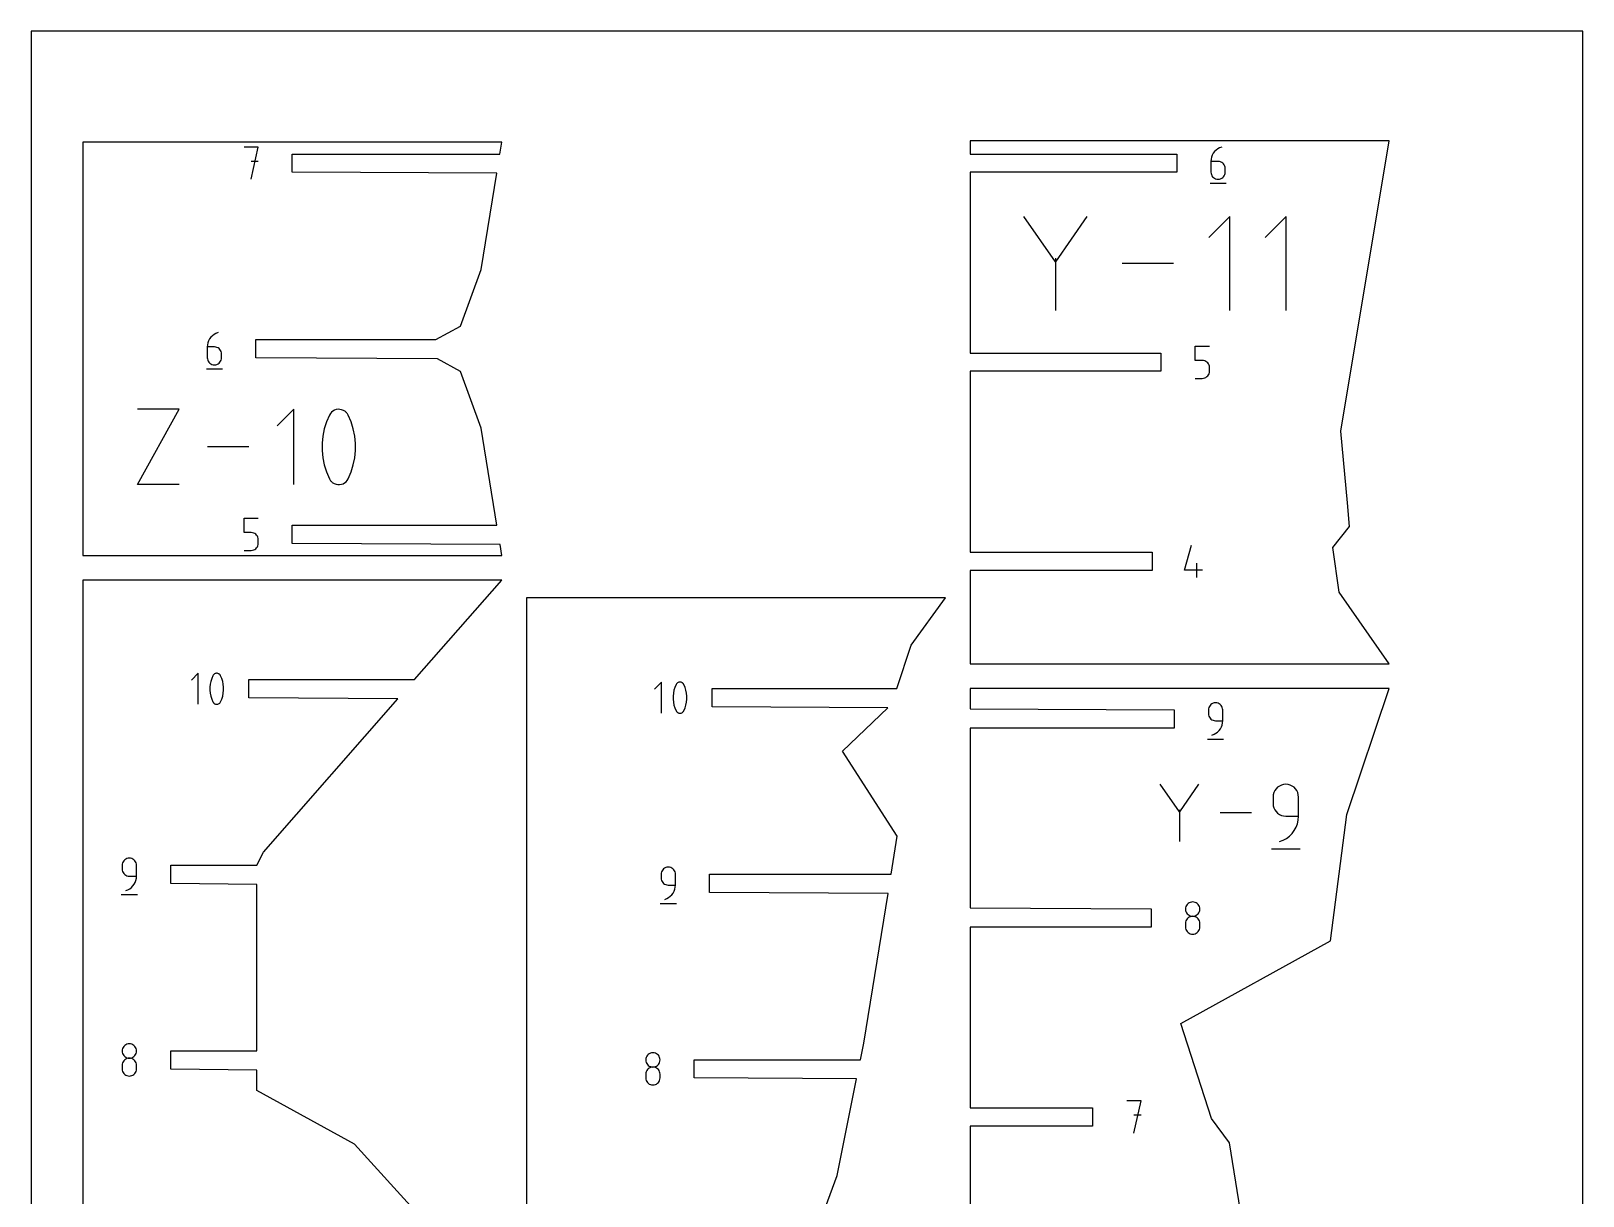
# Model space of a CAD drawing. Extents: x 0 to 200, y 0 to 297.
# Drawn here: x 0 to 200, y 146.7 to 296.9 of the extents above; entities that cross this region are included whole.
import ezdxf

# ---------------------------------------------------------------- set-up
doc = ezdxf.new("R2010")
doc.units = 0

msp = doc.modelspace()

# ---------------------------------------------------------------- linework, layer by layer
at = {"layer": 'annotation', "color": 1}
for p, q in [((29.290562, 281.962784), (27.45088, 281.962784)), ((28.370851, 277.825769), (29.290562, 281.962784)), ((29.290562, 280.120507), (28.370851, 280.120507)), ((152.075669, 280.397687), (152.055214, 280.116504)), ((152.055214, 280.116504), (152.055214, 278.733837)), ((152.978992, 280.116504), (152.055214, 280.116504)), ((152.135372, 280.667849), (152.075669, 280.397687)), ((152.23183, 280.923639), (152.135372, 280.667849)), ((152.362551, 281.161709), (152.23183, 280.923639)), ((152.525041, 281.378709), (152.362551, 281.161709)), ((152.716807, 281.571289), (152.525041, 281.378709)), ((152.935357, 281.7361), (152.716807, 281.571289)), ((153.178198, 281.869793), (152.935357, 281.7361)), ((153.145136, 280.101677), (152.978992, 280.116504)), ((153.301471, 280.058916), (153.145136, 280.101677)), ((153.442837, 281.969016), (153.178198, 281.869793)), ((153.445398, 279.990798), (153.301471, 280.058916)), ((153.442837, 281.969016), (153.442837, 281.969016)), ((152.055214, 278.733837), (152.055214, 278.733837)), ((152.055214, 278.733837), (152.070129, 278.567658)), ((152.070129, 278.567658), (152.113117, 278.411227)), ((152.113117, 278.411227), (152.181548, 278.267161)), ((152.181548, 278.267161), (152.272788, 278.138078)), ((152.272788, 278.138078), (152.384204, 278.026596)), ((152.384204, 278.026596), (152.513166, 277.935331)), ((153.574316, 279.899904), (153.445398, 279.990798)), ((153.445398, 277.935331), (153.574316, 278.026596)), ((153.685625, 279.788811), (153.574316, 279.899904)), ((153.574316, 278.026596), (153.685625, 278.138078)), ((153.776726, 279.660098), (153.685625, 279.788811)), ((153.685625, 278.138078), (153.776726, 278.267161)), ((153.845017, 279.516345), (153.776726, 279.660098)), ((153.776726, 278.267161), (153.845017, 278.411227)), ((153.887898, 279.36013), (153.845017, 279.516345)), ((153.845017, 278.411227), (153.887898, 278.567658)), ((153.90277, 279.194031), (153.887898, 279.36013)), ((153.887898, 278.567658), (153.90277, 278.733837)), ((153.90277, 278.733837), (153.90277, 279.194031)), ((153.90277, 279.194031), (153.90277, 279.194031)), ((151.939514, 277.289016), (154.019514, 277.289016)), ((152.513166, 277.935331), (152.657039, 277.866901)), ((152.657039, 277.866901), (152.813192, 277.823924)), ((152.813192, 277.823924), (152.978992, 277.809016)), ((152.978992, 277.809016), (153.145136, 277.823924)), ((152.978992, 277.809016), (152.978992, 277.809016)), ((153.145136, 277.823924), (153.301471, 277.866901)), ((153.301471, 277.866901), (153.445398, 277.935331)), ((132.010791, 267.167866), (127.962044, 273.022907)), ((136.058776, 273.022907), (132.010791, 267.167866)), ((154.498118, 273.022526), (151.799715, 270.323362)), ((154.498118, 260.884659), (154.498118, 273.022526)), ((161.748221, 273.022526), (159.049818, 270.323362)), ((161.748221, 260.884659), (161.748221, 273.022526)), ((132.010791, 267.63904), (132.010791, 260.884279)), ((147.248776, 266.953593), (140.611998, 266.953593)), ((24.100343, 258.044224), (23.835704, 257.945)), ((24.100343, 258.044224), (24.100343, 258.044224)), ((22.733175, 256.472895), (22.71272, 256.191712)), ((22.71272, 256.191712), (22.71272, 254.809045)), ((23.636498, 256.191712), (22.71272, 256.191712)), ((22.792878, 256.743056), (22.733175, 256.472895)), ((22.889336, 256.998847), (22.792878, 256.743056)), ((23.020056, 257.236917), (22.889336, 256.998847)), ((23.182546, 257.453917), (23.020056, 257.236917)), ((23.374313, 257.646497), (23.182546, 257.453917)), ((23.592863, 257.811308), (23.374313, 257.646497)), ((23.835704, 257.945), (23.592863, 257.811308)), ((23.802641, 256.176885), (23.636498, 256.191712)), ((23.958977, 256.134123), (23.802641, 256.176885)), ((24.102904, 256.066006), (23.958977, 256.134123)), ((24.231822, 255.975112), (24.102904, 256.066006)), ((150.020895, 254.45342), (150.020895, 256.305933)), ((150.020895, 256.305933), (151.86845, 256.305933)), ((22.71272, 254.809045), (22.71272, 254.809045)), ((22.71272, 254.809045), (22.727635, 254.642866)), ((22.727635, 254.642866), (22.770623, 254.486435)), ((22.770623, 254.486435), (22.839054, 254.342369)), ((22.839054, 254.342369), (22.930294, 254.213286)), ((22.930294, 254.213286), (23.04171, 254.101803)), ((23.04171, 254.101803), (23.170671, 254.010538)), ((23.170671, 254.010538), (23.314545, 253.942109)), ((23.958977, 253.942109), (24.102904, 254.010538)), ((24.102904, 254.010538), (24.231822, 254.101803)), ((24.343131, 255.864019), (24.231822, 255.975112)), ((24.231822, 254.101803), (24.343131, 254.213286)), ((24.434232, 255.735306), (24.343131, 255.864019)), ((24.343131, 254.213286), (24.434232, 254.342369)), ((24.502522, 255.591553), (24.434232, 255.735306)), ((24.434232, 254.342369), (24.502522, 254.486435)), ((24.545404, 255.435337), (24.502522, 255.591553)), ((24.502522, 254.486435), (24.545404, 254.642866)), ((24.560275, 255.269238), (24.545404, 255.435337)), ((24.545404, 254.642866), (24.560275, 254.809045)), ((24.560275, 254.809045), (24.560275, 255.269238)), ((24.560275, 255.269238), (24.560275, 255.269238)), ((150.944673, 254.45342), (150.020895, 254.45342)), ((151.110541, 254.438594), (150.944673, 254.45342)), ((151.266731, 254.395832), (151.110541, 254.438594)), ((151.410615, 254.327715), (151.266731, 254.395832)), ((151.539567, 254.23682), (151.410615, 254.327715)), ((151.650963, 254.125727), (151.539567, 254.23682)), ((151.742174, 253.997015), (151.650963, 254.125727)), ((22.597019, 253.364224), (24.677019, 253.364224)), ((23.314545, 253.942109), (23.470698, 253.899131)), ((23.470698, 253.899131), (23.636498, 253.884224)), ((23.636498, 253.884224), (23.802641, 253.899131)), ((23.636498, 253.884224), (23.636498, 253.884224)), ((23.802641, 253.899131), (23.958977, 253.942109)), ((150.020895, 252.145933), (150.944673, 252.145933)), ((150.944673, 252.145933), (151.110473, 252.16084)), ((150.944673, 252.145933), (150.944673, 252.145933)), ((151.110473, 252.16084), (151.266626, 252.203817)), ((151.266626, 252.203817), (151.410499, 252.272247)), ((151.410499, 252.272247), (151.53946, 252.363512)), ((151.53946, 252.363512), (151.650877, 252.474995)), ((151.650877, 252.474995), (151.742116, 252.604077)), ((151.742116, 252.604077), (151.810547, 252.748143)), ((151.810577, 253.853262), (151.742174, 253.997015)), ((151.810547, 252.748143), (151.853536, 252.904575)), ((151.853544, 253.697046), (151.810577, 253.853262)), ((151.853536, 252.904575), (151.86845, 253.070754)), ((151.86845, 253.530947), (151.853544, 253.697046)), ((151.86845, 253.070754), (151.86845, 253.530947)), ((151.86845, 253.530947), (151.86845, 253.530947)), ((13.705318, 238.44622), (19.102879, 248.167194)), ((19.102879, 248.167194), (13.705318, 248.167194)), ((33.870274, 248.167194), (31.709177, 246.005487)), ((33.870274, 238.44622), (33.870274, 248.167194)), ((39.114302, 248.040189), (38.911643, 247.929217)), ((39.33233, 248.115152), (39.114302, 248.040189)), ((39.560548, 248.152383), (39.33233, 248.115152)), ((39.793778, 248.150162), (39.560548, 248.152383)), ((40.026843, 248.106767), (39.793778, 248.150162)), ((40.254564, 248.020479), (40.026843, 248.106767)), ((40.34174, 247.974669), (40.254564, 248.020479)), ((40.254564, 248.020479), (40.254564, 248.020479)), ((38.075021, 246.521158), (37.795545, 245.619454)), ((38.447656, 247.397449), (38.075021, 246.521158)), ((38.573142, 247.606126), (38.447656, 247.397449)), ((38.447656, 247.397449), (38.447656, 247.397449)), ((38.72953, 247.783956), (38.573142, 247.606126)), ((38.911643, 247.929217), (38.72953, 247.783956)), ((40.425393, 247.922051), (40.34174, 247.974669)), ((40.505118, 247.86304), (40.425393, 247.922051)), ((40.580507, 247.798053), (40.505118, 247.86304)), ((40.651155, 247.727507), (40.580507, 247.798053)), ((40.716655, 247.651818), (40.651155, 247.727507)), ((40.776601, 247.571403), (40.716655, 247.651818)), ((40.830586, 247.486678), (40.776601, 247.571403)), ((40.878204, 247.398059), (40.830586, 247.486678)), ((41.252645, 246.519962), (40.878204, 247.398059)), ((40.878204, 247.398059), (40.878204, 247.398059)), ((41.533476, 245.616903), (41.252645, 246.519962)), ((37.609227, 244.699527), (37.516068, 243.768566)), ((37.795545, 245.619454), (37.609227, 244.699527)), ((41.720697, 244.696072), (41.533476, 245.616903)), ((41.814307, 243.76466), (41.720697, 244.696072)), ((28.064421, 243.306707), (22.749159, 243.306707)), ((37.516068, 243.768566), (37.516068, 242.833762)), ((37.516068, 242.833762), (37.609227, 241.902304)), ((41.720697, 241.89885), (41.814307, 242.829856)), ((41.814307, 242.829856), (41.814307, 243.76466)), ((37.609227, 241.902304), (37.795545, 240.981383)), ((37.795545, 240.981383), (38.075021, 240.078189)), ((38.075021, 240.078189), (38.447656, 239.199911)), ((40.878204, 239.200521), (41.252645, 240.076992)), ((41.252645, 240.076992), (41.533476, 240.978832)), ((41.533476, 240.978832), (41.720697, 241.89885)), ((19.102879, 238.44622), (13.705318, 238.44622)), ((38.447656, 239.199911), (38.447656, 239.199911)), ((38.447656, 239.199911), (38.4951, 239.111469)), ((38.4951, 239.111469), (38.548687, 239.027166)), ((38.548687, 239.027166), (38.608188, 238.947258)), ((38.608188, 238.947258), (38.67338, 238.872002)), ((38.67338, 238.872002), (38.744036, 238.801652)), ((38.744036, 238.801652), (38.819929, 238.736466)), ((38.819929, 238.736466), (38.900835, 238.676698)), ((38.900835, 238.676698), (38.986528, 238.622605)), ((38.986528, 238.622605), (39.076782, 238.574443)), ((39.076782, 238.574443), (39.076782, 238.574443)), ((39.076782, 238.574443), (39.302709, 238.489985)), ((39.302709, 238.489985), (39.534417, 238.448025)), ((39.534417, 238.448025), (39.766667, 238.446852)), ((39.766667, 238.446852), (39.99422, 238.484754)), ((39.99422, 238.484754), (40.211838, 238.560022)), ((40.211838, 238.560022), (40.414284, 238.670943)), ((40.414284, 238.670943), (40.59632, 238.815807)), ((40.59632, 238.815807), (40.752705, 238.992903)), ((40.752705, 238.992903), (40.878204, 239.200521)), ((40.878204, 239.200521), (40.878204, 239.200521)), ((27.452369, 232.260395), (27.452369, 234.102617)), ((27.452369, 234.102617), (29.289661, 234.102617)), ((28.371015, 232.260395), (27.452369, 232.260395)), ((28.535963, 232.245651), (28.371015, 232.260395)), ((28.691284, 232.203127), (28.535963, 232.245651)), ((28.834369, 232.135388), (28.691284, 232.203127)), ((28.962605, 232.044999), (28.834369, 232.135388)), ((29.073382, 231.934523), (28.962605, 232.044999)), ((28.535894, 229.980551), (28.69118, 230.023289)), ((28.69118, 230.023289), (28.834254, 230.091339)), ((28.834254, 230.091339), (28.962499, 230.182097)), ((28.962499, 230.182097), (29.073296, 230.29296)), ((29.073296, 230.29296), (29.164029, 230.421326)), ((29.164087, 231.806525), (29.073382, 231.934523)), ((29.164029, 230.421326), (29.23208, 230.564591)), ((29.23211, 231.663571), (29.164087, 231.806525)), ((29.23208, 230.564591), (29.27483, 230.720154)), ((29.274838, 231.508223), (29.23211, 231.663571)), ((29.27483, 230.720154), (29.289661, 230.88541)), ((29.289661, 231.343047), (29.274838, 231.508223)), ((29.289661, 230.88541), (29.289661, 231.343047)), ((29.289661, 231.343047), (29.289661, 231.343047)), ((148.640711, 227.40767), (149.563184, 230.642849)), ((27.452369, 229.965726), (28.371015, 229.965726)), ((28.371015, 229.965726), (28.535894, 229.980551)), ((28.371015, 229.965726), (28.371015, 229.965726)), ((150.25817, 226.482849), (150.25817, 228.330405)), ((150.950546, 227.40767), (148.640711, 227.40767)), ((21.549419, 214.1271), (20.659718, 213.237148)), ((21.549419, 210.125077), (21.549419, 214.1271)), ((23.624898, 214.029128), (23.549925, 213.969325)), ((23.708331, 214.074814), (23.624898, 214.029128)), ((23.798091, 214.105675), (23.708331, 214.074814)), ((23.892046, 214.121003), (23.798091, 214.105675)), ((23.988064, 214.120088), (23.892046, 214.121003)), ((24.084015, 214.102223), (23.988064, 214.120088)), ((24.177765, 214.066699), (24.084015, 214.102223)), ((24.213654, 214.04784), (24.177765, 214.066699)), ((24.177765, 214.066699), (24.177765, 214.066699)), ((24.248094, 214.026177), (24.213654, 214.04784)), ((24.280915, 214.001883), (24.248094, 214.026177)), ((24.311952, 213.975129), (24.280915, 214.001883)), ((23.088707, 212.699498), (23.050355, 212.316231)), ((23.050355, 212.316231), (23.050355, 211.931382)), ((23.165412, 213.078223), (23.088707, 212.699498)), ((23.28047, 213.449445), (23.165412, 213.078223)), ((23.43388, 213.810205), (23.28047, 213.449445)), ((23.485541, 213.896115), (23.43388, 213.810205)), ((23.43388, 213.810205), (23.43388, 213.810205)), ((23.549925, 213.969325), (23.485541, 213.896115)), ((24.341037, 213.946086), (24.311952, 213.975129)), ((24.368003, 213.914926), (24.341037, 213.946086)), ((24.392682, 213.881819), (24.368003, 213.914926)), ((24.414907, 213.846939), (24.392682, 213.881819)), ((24.434511, 213.810456), (24.414907, 213.846939)), ((24.588665, 213.448952), (24.434511, 213.810456)), ((24.434511, 213.810456), (24.434511, 213.810456)), ((24.70428, 213.077172), (24.588665, 213.448952)), ((24.781357, 212.698076), (24.70428, 213.077172)), ((24.819895, 212.314623), (24.781357, 212.698076)), ((24.819895, 211.929774), (24.819895, 212.314623)), ((81.241648, 212.978199), (80.351947, 212.088247)), ((81.241648, 208.976175), (81.241648, 212.978199)), ((82.972698, 212.300543), (82.857641, 211.929321)), ((83.126108, 212.661303), (82.972698, 212.300543)), ((83.177769, 212.747213), (83.126108, 212.661303)), ((83.126108, 212.661303), (83.126108, 212.661303)), ((83.242153, 212.820424), (83.177769, 212.747213)), ((83.317127, 212.880226), (83.242153, 212.820424)), ((83.400559, 212.925912), (83.317127, 212.880226)), ((83.490319, 212.956773), (83.400559, 212.925912)), ((83.584274, 212.972101), (83.490319, 212.956773)), ((83.680293, 212.971187), (83.584274, 212.972101)), ((83.776243, 212.953322), (83.680293, 212.971187)), ((83.869993, 212.917798), (83.776243, 212.953322)), ((83.905883, 212.898938), (83.869993, 212.917798)), ((83.869993, 212.917798), (83.869993, 212.917798)), ((83.940322, 212.877276), (83.905883, 212.898938)), ((83.973144, 212.852982), (83.940322, 212.877276)), ((84.004181, 212.826227), (83.973144, 212.852982)), ((84.033266, 212.797184), (84.004181, 212.826227)), ((84.060231, 212.766024), (84.033266, 212.797184)), ((84.08491, 212.732918), (84.060231, 212.766024)), ((84.107136, 212.698037), (84.08491, 212.732918)), ((84.126739, 212.661554), (84.107136, 212.698037)), ((84.280893, 212.30005), (84.126739, 212.661554)), ((84.126739, 212.661554), (84.126739, 212.661554)), ((84.396508, 211.928271), (84.280893, 212.30005)), ((23.050355, 211.931382), (23.088707, 211.547911)), ((23.088707, 211.547911), (23.165412, 211.168777)), ((23.165412, 211.168777), (23.28047, 210.796941)), ((23.28047, 210.796941), (23.43388, 210.435364)), ((23.43388, 210.435364), (23.43388, 210.435364)), ((23.43388, 210.435364), (23.453412, 210.398953)), ((23.453412, 210.398953), (23.475473, 210.364246)), ((23.475473, 210.364246), (23.499969, 210.331349)), ((23.499969, 210.331349), (23.526808, 210.300367)), ((23.526808, 210.300367), (23.555896, 210.271405)), ((23.555896, 210.271405), (23.587141, 210.244568)), ((23.587141, 210.244568), (23.620449, 210.219962)), ((23.620449, 210.219962), (23.655728, 210.197693)), ((23.655728, 210.197693), (23.692884, 210.177865)), ((23.692884, 210.177865), (23.692884, 210.177865)), ((23.692884, 210.177865), (23.785896, 210.143094)), ((23.785896, 210.143094), (23.881288, 210.12582)), ((23.881288, 210.12582), (23.976903, 210.125337)), ((23.976903, 210.125337), (24.070584, 210.140941)), ((24.070584, 210.140941), (24.160175, 210.171928)), ((24.160175, 210.171928), (24.24352, 210.217593)), ((24.24352, 210.217593), (24.318462, 210.277232)), ((24.318462, 210.277232), (24.382845, 210.350141)), ((24.382845, 210.350141), (24.434511, 210.435615)), ((24.434511, 210.435615), (24.588665, 210.796449)), ((24.434511, 210.435615), (24.434511, 210.435615)), ((24.588665, 210.796449), (24.70428, 211.167727)), ((24.70428, 211.167727), (24.781357, 211.546488)), ((24.781357, 211.546488), (24.819895, 211.929774)), ((82.780936, 211.550596), (82.742583, 211.167329)), ((82.742583, 211.167329), (82.742583, 210.78248)), ((82.742583, 210.78248), (82.780936, 210.399009)), ((82.857641, 211.929321), (82.780936, 211.550596)), ((82.780936, 210.399009), (82.857641, 210.019875)), ((82.857641, 210.019875), (82.972698, 209.64804)), ((84.280893, 209.647547), (84.396508, 210.018825)), ((84.473585, 211.549174), (84.396508, 211.928271)), ((84.396508, 210.018825), (84.473585, 210.397587)), ((84.512123, 211.165721), (84.473585, 211.549174)), ((84.473585, 210.397587), (84.512123, 210.780872)), ((84.512123, 210.780872), (84.512123, 211.165721)), ((152.057402, 210.093864), (151.945985, 209.982338)), ((152.186363, 210.18517), (152.057402, 210.093864)), ((152.330237, 210.253635), (152.186363, 210.18517)), ((152.48639, 210.296636), (152.330237, 210.253635)), ((152.65219, 210.311552), (152.48639, 210.296636)), ((152.818333, 210.296636), (152.65219, 210.311552)), ((152.65219, 210.311552), (152.65219, 210.311552)), ((152.974669, 210.253635), (152.818333, 210.296636)), ((153.118596, 210.18517), (152.974669, 210.253635)), ((153.247514, 210.093864), (153.118596, 210.18517)), ((153.358823, 209.982338), (153.247514, 210.093864)), ((82.972698, 209.64804), (83.126108, 209.286462)), ((83.126108, 209.286462), (83.126108, 209.286462)), ((83.126108, 209.286462), (83.14564, 209.250051)), ((83.14564, 209.250051), (83.167701, 209.215345)), ((83.167701, 209.215345), (83.192198, 209.182447)), ((83.192198, 209.182447), (83.219036, 209.151465)), ((83.219036, 209.151465), (83.248124, 209.122503)), ((83.248124, 209.122503), (83.279369, 209.095666)), ((83.279369, 209.095666), (83.312677, 209.071061)), ((83.312677, 209.071061), (83.347956, 209.048791)), ((83.347956, 209.048791), (83.385113, 209.028963)), ((83.385113, 209.028963), (83.385113, 209.028963)), ((83.385113, 209.028963), (83.478125, 208.994193)), ((83.478125, 208.994193), (83.573516, 208.976918)), ((83.573516, 208.976918), (83.669131, 208.976435)), ((83.669131, 208.976435), (83.762812, 208.992039)), ((83.762812, 208.992039), (83.852404, 209.023026)), ((83.852404, 209.023026), (83.935749, 209.068691)), ((83.935749, 209.068691), (84.01069, 209.12833)), ((84.01069, 209.12833), (84.075073, 209.201239)), ((84.075073, 209.201239), (84.126739, 209.286713)), ((84.126739, 209.286713), (84.280893, 209.647547)), ((84.126739, 209.286713), (84.126739, 209.286713)), ((151.743326, 209.552659), (151.728412, 209.38647)), ((151.728412, 209.38647), (151.728412, 208.923929)), ((151.728412, 208.923929), (151.728412, 208.923929)), ((151.728412, 208.923929), (151.743326, 208.75775)), ((151.786315, 209.709114), (151.743326, 209.552659)), ((151.743326, 208.75775), (151.786315, 208.601318)), ((151.854746, 209.853214), (151.786315, 209.709114)), ((151.786315, 208.601318), (151.854746, 208.457253)), ((151.945985, 209.982338), (151.854746, 209.853214)), ((151.854746, 208.457253), (151.945985, 208.32817)), ((151.945985, 208.32817), (152.057402, 208.216687)), ((152.057402, 208.216687), (152.186363, 208.125422)), ((152.186363, 208.125422), (152.330237, 208.056993)), ((152.330237, 208.056993), (152.48639, 208.014015)), ((152.48639, 208.014015), (152.65219, 207.999108)), ((153.449923, 209.853214), (153.358823, 209.982338)), ((153.518214, 209.709114), (153.449923, 209.853214)), ((153.561096, 209.552659), (153.518214, 209.709114)), ((153.575967, 209.38647), (153.561096, 209.552659)), ((153.575967, 207.999108), (153.575967, 209.38647)), ((153.575967, 209.38647), (153.575967, 209.38647)), ((152.189909, 206.151552), (152.454083, 206.249996)), ((152.189909, 206.151552), (152.189909, 206.151552)), ((152.454083, 206.249996), (152.696561, 206.383061)), ((152.65219, 207.999108), (153.575967, 207.999108)), ((152.696561, 206.383061), (152.914838, 206.547356)), ((152.914838, 206.547356), (153.106409, 206.739492)), ((153.106409, 206.739492), (153.268768, 206.956077)), ((153.268768, 206.956077), (153.399409, 207.193721)), ((153.399409, 207.193721), (153.495827, 207.449035)), ((153.495827, 207.449035), (153.555515, 207.718627)), ((153.555515, 207.718627), (153.575967, 207.999108)), ((151.612972, 205.631552), (153.692972, 205.631552)), ((147.998892, 196.239535), (145.531107, 199.808288)), ((150.466212, 199.808288), (147.998892, 196.239535)), ((160.086428, 198.45842), (160.059904, 198.162866)), ((160.059904, 198.162866), (160.059904, 197.340272)), ((160.162881, 198.736664), (160.086428, 198.45842)), ((160.284579, 198.992936), (160.162881, 198.736664)), ((160.446842, 199.222574), (160.284579, 198.992936)), ((160.644989, 199.420914), (160.446842, 199.222574)), ((160.874336, 199.583295), (160.644989, 199.420914)), ((161.130204, 199.705054), (160.874336, 199.583295)), ((161.407911, 199.781528), (161.130204, 199.705054)), ((161.702774, 199.808056), (161.407911, 199.781528)), ((161.998248, 199.781528), (161.702774, 199.808056)), ((161.702774, 199.808056), (161.702774, 199.808056)), ((162.276279, 199.705054), (161.998248, 199.781528)), ((162.532242, 199.583295), (162.276279, 199.705054)), ((162.761513, 199.420914), (162.532242, 199.583295)), ((162.959469, 199.222574), (162.761513, 199.420914)), ((163.121484, 198.992936), (162.959469, 199.222574)), ((163.242934, 198.736664), (163.121484, 198.992936)), ((163.319195, 198.45842), (163.242934, 198.736664)), ((163.345644, 198.162866), (163.319195, 198.45842)), ((163.345644, 195.695546), (163.345644, 198.162866)), ((163.345644, 198.162866), (163.345644, 198.162866)), ((147.998892, 196.526724), (147.998892, 192.409574)), ((157.28672, 196.108931), (153.241484, 196.108931)), ((160.059904, 197.340272), (160.059904, 197.340272)), ((160.059904, 197.340272), (160.086428, 197.044734)), ((160.086428, 197.044734), (160.162881, 196.766532)), ((160.162881, 196.766532), (160.284579, 196.510322)), ((160.284579, 196.510322), (160.446842, 196.280758)), ((160.446842, 196.280758), (160.644989, 196.082495)), ((160.644989, 196.082495), (160.874336, 195.920187)), ((160.874336, 195.920187), (161.130204, 195.79849)), ((161.130204, 195.79849), (161.407911, 195.722058)), ((161.407911, 195.722058), (161.702774, 195.695546)), ((161.702774, 195.695546), (163.345644, 195.695546)), ((162.799313, 193.840593), (163.031648, 194.263226)), ((163.031648, 194.263226), (163.203119, 194.717283)), ((163.203119, 194.717283), (163.30927, 195.196732)), ((163.30927, 195.196732), (163.345644, 195.695546)), ((160.880643, 192.409806), (161.350455, 192.584881)), ((160.880643, 192.409806), (160.880643, 192.409806)), ((161.350455, 192.584881), (161.781684, 192.821527)), ((161.781684, 192.821527), (162.169875, 193.113714)), ((162.169875, 193.113714), (162.51057, 193.455413)), ((162.51057, 193.455413), (162.799313, 193.840593)), ((12.076931, 190.058348), (11.965514, 189.946822)), ((12.205892, 190.149654), (12.076931, 190.058348)), ((12.349765, 190.218118), (12.205892, 190.149654)), ((12.505918, 190.26112), (12.349765, 190.218118)), ((12.671718, 190.276036), (12.505918, 190.26112)), ((12.837862, 190.26112), (12.671718, 190.276036)), ((12.671718, 190.276036), (12.671718, 190.276036)), ((12.994197, 190.218118), (12.837862, 190.26112)), ((13.138124, 190.149654), (12.994197, 190.218118)), ((13.267042, 190.058348), (13.138124, 190.149654)), ((13.378352, 189.946822), (13.267042, 190.058348)), ((159.854603, 191.485025), (163.553728, 191.485025)), ((11.762855, 189.517142), (11.74794, 189.350954)), ((11.74794, 189.350954), (11.74794, 188.888413)), ((11.74794, 188.888413), (11.74794, 188.888413)), ((11.74794, 188.888413), (11.762855, 188.722233)), ((11.805844, 189.673598), (11.762855, 189.517142)), ((11.762855, 188.722233), (11.805844, 188.565802)), ((11.874274, 189.817698), (11.805844, 189.673598)), ((11.805844, 188.565802), (11.874274, 188.421736)), ((11.965514, 189.946822), (11.874274, 189.817698)), ((11.874274, 188.421736), (11.965514, 188.292653)), ((11.965514, 188.292653), (12.076931, 188.181171)), ((12.076931, 188.181171), (12.205892, 188.089906)), ((12.205892, 188.089906), (12.349765, 188.021476)), ((12.349765, 188.021476), (12.505918, 187.978499)), ((13.469452, 189.817698), (13.378352, 189.946822)), ((13.537743, 189.673598), (13.469452, 189.817698)), ((13.580624, 189.517142), (13.537743, 189.673598)), ((13.595496, 189.350954), (13.580624, 189.517142)), ((13.595496, 187.963592), (13.595496, 189.350954)), ((13.595496, 189.350954), (13.595496, 189.350954)), ((81.214039, 188.368241), (81.199125, 188.202052)), ((81.199125, 188.202052), (81.199125, 187.739511)), ((81.257028, 188.524696), (81.214039, 188.368241)), ((81.325458, 188.668796), (81.257028, 188.524696)), ((81.416698, 188.79792), (81.325458, 188.668796)), ((81.528115, 188.909446), (81.416698, 188.79792)), ((81.657076, 189.000752), (81.528115, 188.909446)), ((81.800949, 189.069217), (81.657076, 189.000752)), ((81.957102, 189.112218), (81.800949, 189.069217)), ((82.122902, 189.127134), (81.957102, 189.112218)), ((82.289046, 189.112218), (82.122902, 189.127134)), ((82.122902, 189.127134), (82.122902, 189.127134)), ((82.445381, 189.069217), (82.289046, 189.112218)), ((82.589308, 189.000752), (82.445381, 189.069217)), ((82.718227, 188.909446), (82.589308, 189.000752)), ((82.829536, 188.79792), (82.718227, 188.909446)), ((82.920636, 188.668796), (82.829536, 188.79792)), ((82.988927, 188.524696), (82.920636, 188.668796)), ((83.031809, 188.368241), (82.988927, 188.524696)), ((83.04668, 188.202052), (83.031809, 188.368241)), ((83.04668, 186.81469), (83.04668, 188.202052)), ((83.04668, 188.202052), (83.04668, 188.202052)), ((12.209438, 186.116036), (12.473611, 186.21448)), ((12.209438, 186.116036), (12.209438, 186.116036)), ((12.473611, 186.21448), (12.716089, 186.347545)), ((12.505918, 187.978499), (12.671718, 187.963592)), ((12.671718, 187.963592), (13.595496, 187.963592)), ((12.716089, 186.347545), (12.934367, 186.51184)), ((12.934367, 186.51184), (13.125938, 186.703975)), ((13.125938, 186.703975), (13.288297, 186.920561)), ((13.288297, 186.920561), (13.418938, 187.158205)), ((13.418938, 187.158205), (13.515355, 187.413519)), ((13.515355, 187.413519), (13.575043, 187.683111)), ((13.575043, 187.683111), (13.595496, 187.963592)), ((81.199125, 187.739511), (81.199125, 187.739511)), ((81.199125, 187.739511), (81.214039, 187.573332)), ((81.214039, 187.573332), (81.257028, 187.4169)), ((81.257028, 187.4169), (81.325458, 187.272835)), ((81.325458, 187.272835), (81.416698, 187.143752)), ((81.416698, 187.143752), (81.528115, 187.032269)), ((81.528115, 187.032269), (81.657076, 186.941004)), ((81.657076, 186.941004), (81.800949, 186.872575)), ((81.800949, 186.872575), (81.957102, 186.829597)), ((81.957102, 186.829597), (82.122902, 186.81469)), ((82.122902, 186.81469), (83.04668, 186.81469)), ((82.739481, 185.771659), (82.870122, 186.009304)), ((82.870122, 186.009304), (82.966539, 186.264617)), ((82.966539, 186.264617), (83.026227, 186.534209)), ((83.026227, 186.534209), (83.04668, 186.81469)), ((11.632501, 185.596036), (13.712501, 185.596036)), ((81.083685, 184.447134), (83.163685, 184.447134)), ((81.660622, 184.967134), (81.924795, 185.065578)), ((81.660622, 184.967134), (81.660622, 184.967134)), ((81.924795, 185.065578), (82.167274, 185.198643)), ((82.167274, 185.198643), (82.385551, 185.362938)), ((82.385551, 185.362938), (82.577122, 185.555074)), ((82.577122, 185.555074), (82.739481, 185.771659)), ((148.83229, 184.042171), (148.789322, 183.88632)), ((148.900692, 184.185817), (148.83229, 184.042171)), ((148.991904, 184.314615), (148.900692, 184.185817)), ((149.103299, 184.425923), (148.991904, 184.314615)), ((149.232252, 184.517096), (149.103299, 184.425923)), ((149.376136, 184.585493), (149.232252, 184.517096)), ((149.532325, 184.628469), (149.376136, 184.585493)), ((149.698194, 184.643382), (149.532325, 184.628469)), ((149.864063, 184.628469), (149.698194, 184.643382)), ((149.698194, 184.643382), (149.698194, 184.643382)), ((150.020252, 184.585493), (149.864063, 184.628469)), ((150.164136, 184.517096), (150.020252, 184.585493)), ((150.293089, 184.425923), (150.164136, 184.517096)), ((150.404484, 184.314615), (150.293089, 184.425923)), ((150.495696, 184.185817), (150.404484, 184.314615)), ((150.564099, 184.042171), (150.495696, 184.185817)), ((150.607066, 183.88632), (150.564099, 184.042171)), ((148.789322, 183.88632), (148.774416, 183.720908)), ((148.774416, 183.720908), (148.774416, 183.720908)), ((148.774416, 183.720908), (148.789331, 183.55472)), ((148.789322, 182.037116), (148.774416, 181.871005)), ((148.83229, 182.19351), (148.789322, 182.037116)), ((148.789331, 183.55472), (148.83232, 183.398265)), ((148.900692, 182.337565), (148.83229, 182.19351)), ((148.83232, 183.398265), (148.90075, 183.254164)), ((148.991904, 182.466657), (148.900692, 182.337565)), ((148.90075, 183.254164), (148.99199, 183.12504)), ((149.103299, 182.578161), (148.991904, 182.466657)), ((148.99199, 183.12504), (149.103407, 183.013514)), ((149.232252, 182.669454), (149.103299, 182.578161)), ((149.103407, 183.013514), (149.232368, 182.922208)), ((149.376136, 182.737911), (149.232252, 182.669454)), ((149.232368, 182.922208), (149.376241, 182.853744)), ((149.532325, 182.78091), (149.376136, 182.737911)), ((149.376241, 182.853744), (149.532394, 182.810743)), ((149.698194, 182.795826), (149.532325, 182.78091)), ((149.532394, 182.810743), (149.698194, 182.795826)), ((149.698194, 182.795826), (149.863994, 182.810743)), ((149.864063, 182.780919), (149.698194, 182.795826)), ((149.698194, 182.795826), (149.698194, 182.795826)), ((149.698194, 182.795826), (149.698194, 182.795826)), ((149.863994, 182.810743), (150.020147, 182.853744)), ((150.020252, 182.737941), (149.864063, 182.780919)), ((150.020147, 182.853744), (150.16402, 182.922208)), ((150.164136, 182.669512), (150.020252, 182.737941)), ((150.16402, 182.922208), (150.292982, 183.013514)), ((150.293089, 182.578247), (150.164136, 182.669512)), ((150.292982, 183.013514), (150.404398, 183.12504)), ((150.404484, 182.466764), (150.293089, 182.578247)), ((150.404398, 183.12504), (150.495638, 183.254164)), ((150.495696, 182.337681), (150.404484, 182.466764)), ((150.495638, 183.254164), (150.564069, 183.398265)), ((150.564099, 182.193616), (150.495696, 182.337681)), ((150.564069, 183.398265), (150.607057, 183.55472)), ((150.607066, 182.037184), (150.564099, 182.193616)), ((150.607057, 183.55472), (150.621972, 183.720908)), ((150.621972, 183.720908), (150.607066, 183.88632)), ((150.621972, 181.871005), (150.607066, 182.037184)), ((150.621972, 183.720908), (150.621972, 183.720908)), ((148.774416, 181.871005), (148.774416, 181.410812)), ((148.774416, 181.410812), (148.774416, 181.410812)), ((148.774416, 181.410812), (148.789331, 181.244713)), ((148.789331, 181.244713), (148.83232, 181.088497)), ((148.83232, 181.088497), (148.90075, 180.944744)), ((148.90075, 180.944744), (148.99199, 180.816031)), ((148.99199, 180.816031), (149.103407, 180.704939)), ((149.103407, 180.704939), (149.232368, 180.614044)), ((149.232368, 180.614044), (149.376241, 180.545927)), ((149.376241, 180.545927), (149.532394, 180.503165)), ((149.532394, 180.503165), (149.698194, 180.488338)), ((149.698194, 180.488338), (149.863994, 180.503165)), ((149.698194, 180.488338), (149.698194, 180.488338)), ((149.863994, 180.503165), (150.020147, 180.545927)), ((150.020147, 180.545927), (150.16402, 180.614044)), ((150.16402, 180.614044), (150.292982, 180.704939)), ((150.292982, 180.704939), (150.404398, 180.816031)), ((150.404398, 180.816031), (150.495638, 180.944744)), ((150.495638, 180.944744), (150.564069, 181.088497)), ((150.564069, 181.088497), (150.607057, 181.244713)), ((150.607057, 181.244713), (150.621972, 181.410812)), ((150.621972, 181.410812), (150.621972, 181.871005)), ((150.621972, 181.871005), (150.621972, 181.871005)), ((11.965689, 166.01213), (11.874477, 165.883331)), ((12.077084, 166.123437), (11.965689, 166.01213)), ((12.206037, 166.214611), (12.077084, 166.123437)), ((12.349921, 166.283007), (12.206037, 166.214611)), ((12.50611, 166.325984), (12.349921, 166.283007)), ((12.671979, 166.340896), (12.50611, 166.325984)), ((12.837848, 166.325984), (12.671979, 166.340896)), ((12.671979, 166.340896), (12.671979, 166.340896)), ((12.994037, 166.283007), (12.837848, 166.325984)), ((13.137921, 166.214611), (12.994037, 166.283007)), ((13.266874, 166.123437), (13.137921, 166.214611)), ((13.378269, 166.01213), (13.266874, 166.123437)), ((13.469481, 165.883331), (13.378269, 166.01213)), ((11.763107, 165.583835), (11.748201, 165.418423)), ((11.748201, 165.418423), (11.748201, 165.418423)), ((11.748201, 165.418423), (11.763116, 165.252235)), ((11.806075, 165.739685), (11.763107, 165.583835)), ((11.763116, 165.252235), (11.806105, 165.095779)), ((11.874477, 165.883331), (11.806075, 165.739685)), ((11.874477, 164.03508), (11.806075, 163.891025)), ((11.806105, 165.095779), (11.874535, 164.951679)), ((11.965689, 164.164172), (11.874477, 164.03508)), ((11.874535, 164.951679), (11.965775, 164.822555)), ((12.077084, 164.275676), (11.965689, 164.164172)), ((11.965775, 164.822555), (12.077192, 164.711029)), ((12.206037, 164.366968), (12.077084, 164.275676)), ((12.077192, 164.711029), (12.206153, 164.619723)), ((12.349921, 164.435426), (12.206037, 164.366968)), ((12.206153, 164.619723), (12.350026, 164.551258)), ((12.50611, 164.478425), (12.349921, 164.435426)), ((12.350026, 164.551258), (12.506179, 164.508257)), ((12.671979, 164.493341), (12.50611, 164.478425)), ((12.506179, 164.508257), (12.671979, 164.493341)), ((12.671979, 164.493341), (12.837779, 164.508257)), ((12.837848, 164.478433), (12.671979, 164.493341)), ((12.671979, 164.493341), (12.671979, 164.493341)), ((12.671979, 164.493341), (12.671979, 164.493341)), ((12.837779, 164.508257), (12.993932, 164.551258)), ((12.994037, 164.435456), (12.837848, 164.478433)), ((12.993932, 164.551258), (13.137805, 164.619723)), ((13.137921, 164.367026), (12.994037, 164.435456)), ((13.137805, 164.619723), (13.266767, 164.711029)), ((13.266874, 164.275762), (13.137921, 164.367026)), ((13.266767, 164.711029), (13.378183, 164.822555)), ((13.378269, 164.164279), (13.266874, 164.275762)), ((13.378183, 164.822555), (13.469423, 164.951679)), ((13.469481, 164.035196), (13.378269, 164.164279)), ((13.469423, 164.951679), (13.537854, 165.095779)), ((13.537884, 165.739685), (13.469481, 165.883331)), ((13.537884, 163.89113), (13.469481, 164.035196)), ((13.537854, 165.095779), (13.580842, 165.252235)), ((13.580851, 165.583835), (13.537884, 165.739685)), ((13.580842, 165.252235), (13.595757, 165.418423)), ((13.595757, 165.418423), (13.580851, 165.583835)), ((13.595757, 165.418423), (13.595757, 165.418423)), ((79.228957, 164.434933), (79.214051, 164.269521)), ((79.214051, 164.269521), (79.214051, 164.269521)), ((79.214051, 164.269521), (79.228965, 164.103333)), ((79.271924, 164.590784), (79.228957, 164.434933)), ((79.228965, 164.103333), (79.271954, 163.946878)), ((79.340327, 164.73443), (79.271924, 164.590784)), ((79.431538, 164.863228), (79.340327, 164.73443)), ((79.542934, 164.974536), (79.431538, 164.863228)), ((79.671886, 165.065709), (79.542934, 164.974536)), ((79.81577, 165.134106), (79.671886, 165.065709)), ((79.97196, 165.177082), (79.81577, 165.134106)), ((80.137829, 165.191995), (79.97196, 165.177082)), ((80.303697, 165.177082), (80.137829, 165.191995)), ((80.137829, 165.191995), (80.137829, 165.191995)), ((80.459887, 165.134106), (80.303697, 165.177082)), ((80.603771, 165.065709), (80.459887, 165.134106)), ((80.732723, 164.974536), (80.603771, 165.065709)), ((80.844119, 164.863228), (80.732723, 164.974536)), ((80.93533, 164.73443), (80.844119, 164.863228)), ((81.003733, 164.590784), (80.93533, 164.73443)), ((81.003703, 163.946878), (81.046692, 164.103333)), ((81.0467, 164.434933), (81.003733, 164.590784)), ((81.046692, 164.103333), (81.061606, 164.269521)), ((81.061606, 164.269521), (81.0467, 164.434933)), ((81.061606, 164.269521), (81.061606, 164.269521)), ((11.763107, 163.73463), (11.748201, 163.56852)), ((11.748201, 163.56852), (11.748201, 163.108326)), ((11.748201, 163.108326), (11.748201, 163.108326)), ((11.748201, 163.108326), (11.763116, 162.942228)), ((11.806075, 163.891025), (11.763107, 163.73463)), ((11.763116, 162.942228), (11.806105, 162.786012)), ((11.806105, 162.786012), (11.874535, 162.642259)), ((11.874535, 162.642259), (11.965775, 162.513546)), ((11.965775, 162.513546), (12.077192, 162.402453)), ((12.077192, 162.402453), (12.206153, 162.311559)), ((12.206153, 162.311559), (12.350026, 162.243441)), ((12.350026, 162.243441), (12.506179, 162.20068)), ((12.506179, 162.20068), (12.671979, 162.185853)), ((12.671979, 162.185853), (12.837779, 162.20068)), ((12.671979, 162.185853), (12.671979, 162.185853)), ((12.837779, 162.20068), (12.993932, 162.243441)), ((12.993932, 162.243441), (13.137805, 162.311559)), ((13.137805, 162.311559), (13.266767, 162.402453)), ((13.266767, 162.402453), (13.378183, 162.513546)), ((13.378183, 162.513546), (13.469423, 162.642259)), ((13.469423, 162.642259), (13.537854, 162.786012)), ((13.537854, 162.786012), (13.580842, 162.942228)), ((13.580851, 163.734699), (13.537884, 163.89113)), ((13.580842, 162.942228), (13.595757, 163.108326)), ((13.595757, 163.56852), (13.580851, 163.734699)), ((13.595757, 163.108326), (13.595757, 163.56852)), ((13.595757, 163.56852), (13.595757, 163.56852)), ((79.228957, 162.585729), (79.214051, 162.419618)), ((79.214051, 162.419618), (79.214051, 161.959425)), ((79.271924, 162.742123), (79.228957, 162.585729)), ((79.340327, 162.886179), (79.271924, 162.742123)), ((79.271954, 163.946878), (79.340385, 163.802777)), ((79.431538, 163.01527), (79.340327, 162.886179)), ((79.340385, 163.802777), (79.431624, 163.673653)), ((79.542934, 163.126774), (79.431538, 163.01527)), ((79.431624, 163.673653), (79.543041, 163.562127)), ((79.671886, 163.218067), (79.542934, 163.126774)), ((79.543041, 163.562127), (79.672002, 163.470821)), ((79.81577, 163.286524), (79.671886, 163.218067)), ((79.672002, 163.470821), (79.815876, 163.402357)), ((79.97196, 163.329523), (79.81577, 163.286524)), ((79.815876, 163.402357), (79.972028, 163.359356)), ((80.137829, 163.344439), (79.97196, 163.329523)), ((79.972028, 163.359356), (80.137829, 163.344439)), ((80.137829, 163.344439), (80.303629, 163.359356)), ((80.303697, 163.329532), (80.137829, 163.344439)), ((80.137829, 163.344439), (80.137829, 163.344439)), ((80.137829, 163.344439), (80.137829, 163.344439)), ((80.303629, 163.359356), (80.459781, 163.402357)), ((80.459887, 163.286555), (80.303697, 163.329532)), ((80.459781, 163.402357), (80.603655, 163.470821)), ((80.603771, 163.218125), (80.459887, 163.286555)), ((80.603655, 163.470821), (80.732616, 163.562127)), ((80.732723, 163.12686), (80.603771, 163.218125)), ((80.732616, 163.562127), (80.844033, 163.673653)), ((80.844119, 163.015377), (80.732723, 163.12686)), ((80.844033, 163.673653), (80.935272, 163.802777)), ((80.93533, 162.886294), (80.844119, 163.015377)), ((80.935272, 163.802777), (81.003703, 163.946878)), ((81.003733, 162.742229), (80.93533, 162.886294)), ((81.0467, 162.585797), (81.003733, 162.742229)), ((81.061606, 162.419618), (81.0467, 162.585797)), ((81.061606, 161.959425), (81.061606, 162.419618)), ((81.061606, 162.419618), (81.061606, 162.419618)), ((79.214051, 161.959425), (79.214051, 161.959425)), ((79.214051, 161.959425), (79.228965, 161.793326)), ((79.228965, 161.793326), (79.271954, 161.63711)), ((79.271954, 161.63711), (79.340385, 161.493357)), ((79.340385, 161.493357), (79.431624, 161.364645)), ((79.431624, 161.364645), (79.543041, 161.253552)), ((79.543041, 161.253552), (79.672002, 161.162657)), ((79.672002, 161.162657), (79.815876, 161.09454)), ((79.815876, 161.09454), (79.972028, 161.051778)), ((79.972028, 161.051778), (80.137829, 161.036951)), ((80.137829, 161.036951), (80.303629, 161.051778)), ((80.137829, 161.036951), (80.137829, 161.036951)), ((80.303629, 161.051778), (80.459781, 161.09454)), ((80.459781, 161.09454), (80.603655, 161.162657)), ((80.603655, 161.162657), (80.732616, 161.253552)), ((80.732616, 161.253552), (80.844033, 161.364645)), ((80.844033, 161.364645), (80.935272, 161.493357)), ((80.935272, 161.493357), (81.003703, 161.63711)), ((81.003703, 161.63711), (81.046692, 161.793326)), ((81.046692, 161.793326), (81.061606, 161.959425)), ((143.061753, 158.985385), (141.211849, 158.985385)), ((142.136931, 154.825385), (143.061753, 158.985385)), ((143.061753, 157.132873), (142.136931, 157.132873))]:
    msp.add_line(p, q, dxfattribs=at)
at = {"layer": 'boundary', "color": 5}
for p, q in [((47.035462, 282.609187), (6.6675, 282.609203)), ((6.6675, 282.609203), (6.667501, 255.964207)), ((60.667514, 282.609171), (47.035462, 282.609187)), ((60.417775, 281.067276), (60.667514, 282.609171)), ((145.803122, 282.754721), (121.01755, 282.754735)), ((121.01755, 282.754735), (121.01755, 281.062016)), ((175.017567, 282.754714), (145.803122, 282.754721)), ((168.801085, 245.33623), (175.017567, 282.754714)), ((33.669637, 278.721277), (33.669638, 281.067277)), ((33.669638, 281.067277), (60.417775, 281.067276)), ((121.01755, 281.062016), (147.652514, 281.062016)), ((147.652514, 281.062016), (147.652514, 278.716016)), ((60.016741, 278.591277), (33.669637, 278.721277)), ((58.009264, 266.197048), (60.016741, 278.591277)), ((121.01755, 278.716016), (121.017547, 255.398933)), ((147.652514, 278.716016), (121.01755, 278.716016)), ((55.351013, 258.892965), (58.009264, 266.197048)), ((52.163801, 257.137224), (55.351013, 258.892965)), ((28.964019, 254.791224), (28.964019, 257.137224)), ((28.964019, 257.137224), (52.163801, 257.137224)), ((6.667501, 255.964207), (6.6675, 229.319248)), ((52.399948, 254.661224), (28.964019, 254.791224)), ((55.351015, 253.035572), (52.399948, 254.661224)), ((121.017547, 255.398933), (145.618194, 255.398933)), ((145.618194, 255.398933), (145.618194, 253.052933)), ((58.009266, 245.731487), (55.351015, 253.035572)), ((121.017546, 253.052933), (121.017543, 233.063493)), ((145.618194, 253.052933), (121.017546, 253.052933)), ((60.026459, 233.207171), (58.009266, 245.731487)), ((169.653136, 236.094652), (168.801085, 245.33623)), ((169.932597, 233.063521), (169.653136, 236.094652)), ((33.669647, 230.861172), (33.669647, 233.207171)), ((33.669647, 233.207171), (60.026459, 233.207171)), ((121.017543, 233.063493), (121.017543, 229.735849)), ((167.76779, 230.332581), (169.932597, 233.063521)), ((60.43885, 230.731172), (33.669647, 230.861172)), ((60.667514, 229.319398), (60.43885, 230.731172)), ((168.564657, 224.570543), (167.76779, 230.332581)), ((6.6675, 229.319248), (47.03548, 229.319382)), ((47.03548, 229.319382), (60.667514, 229.319398)), ((121.017543, 229.735849), (144.46915, 229.735849)), ((144.46915, 229.735849), (144.46915, 227.389849)), ((6.667504, 226.144248), (6.6675, 144.08349)), ((44.49366, 226.144218), (6.667504, 226.144248)), ((60.667539, 226.144206), (44.49366, 226.144218)), ((49.420691, 213.299089), (60.667539, 226.144206)), ((121.017542, 227.389849), (121.01754, 215.328886)), ((144.46915, 227.389849), (121.017542, 227.389849)), ((175.017575, 215.32894), (168.564657, 224.570543)), ((63.84254, 223.846453), (63.842539, 204.090351)), ((111.540562, 223.846447), (63.84254, 223.846453)), ((117.84254, 223.846447), (111.540562, 223.846447)), ((113.413786, 217.761999), (117.84254, 223.846447)), ((111.595913, 212.150187), (113.413786, 217.761999)), ((121.01754, 215.328886), (166.171698, 215.328932)), ((166.171698, 215.328932), (175.017575, 215.32894)), ((28.067095, 210.953088), (28.067095, 213.299089)), ((28.067095, 213.299089), (49.420691, 213.299089)), ((87.759323, 209.804187), (87.759323, 212.150187)), ((87.759323, 212.150187), (111.595913, 212.150187)), ((121.017576, 212.153886), (121.017575, 209.53455)), ((138.288368, 212.153883), (121.017576, 212.153886)), ((175.01758, 212.153862), (138.288368, 212.153883)), ((169.549968, 195.897287), (175.01758, 212.153862)), ((47.252771, 210.823089), (28.067095, 210.953088)), ((29.945514, 191.056329), (47.252771, 210.823089)), ((110.429456, 209.674187), (87.759323, 209.804187)), ((104.556262, 204.090278), (110.429456, 209.674187)), ((121.017575, 209.53455), (147.325972, 209.404552)), ((147.325972, 209.404552), (147.325972, 207.058552)), ((121.017575, 207.058552), (121.01757, 183.871467)), ((147.325972, 207.058552), (121.017575, 207.058552)), ((63.842539, 204.090351), (63.842541, 115.256969)), ((111.638005, 193.126604), (104.556262, 204.090278)), ((167.450192, 179.640749), (169.549968, 195.897287)), ((110.843309, 188.220134), (111.638005, 193.126604)), ((29.0775, 189.369036), (29.945514, 191.056329)), ((17.999501, 187.023036), (17.999501, 189.369036)), ((17.999501, 189.369036), (29.0775, 189.369036)), ((87.450685, 185.874134), (87.450685, 188.220134)), ((87.450685, 188.220134), (110.843309, 188.220134)), ((29.0775, 186.89304), (17.999501, 187.023036)), ((29.077501, 165.438983), (29.0775, 186.89304)), ((110.442275, 185.744136), (87.450685, 185.874134)), ((107.31253, 166.421003), (110.442275, 185.744136)), ((121.01757, 183.871467), (144.371716, 183.741469)), ((144.371716, 183.741469), (144.371716, 181.395469)), ((121.01757, 181.395469), (121.017567, 168.976947)), ((144.371716, 181.395469), (121.01757, 181.395469)), ((148.18333, 168.977097), (167.450192, 179.640749)), ((121.017567, 168.976947), (121.017566, 158.078385)), ((152.136777, 156.704115), (148.18333, 168.977097)), ((106.882143, 164.290082), (107.31253, 166.421003)), ((17.999501, 163.092984), (17.999501, 165.438983)), ((17.999501, 165.438983), (29.077501, 165.438983)), ((85.46535, 161.944082), (85.46535, 164.290082)), ((85.46535, 164.290082), (106.882143, 164.290082)), ((29.077501, 162.962987), (17.999501, 163.092984)), ((29.077501, 160.336649), (29.077501, 162.962987)), ((41.693123, 153.387077), (29.077501, 160.336649)), ((106.38206, 161.814083), (85.46535, 161.944082)), ((103.86928, 149.372859), (106.38206, 161.814083)), ((121.017566, 158.078385), (136.810453, 158.078385)), ((136.810453, 158.078385), (136.810453, 155.732385)), ((154.462805, 153.567305), (152.136777, 156.704115)), ((121.017566, 155.732385), (121.017562, 132.415302)), ((136.810453, 155.732385), (121.017566, 155.732385)), ((50.137511, 144.083524), (41.693123, 153.387077)), ((158.562837, 128.111811), (154.462805, 153.567305)), ((100.589147, 140.360029), (103.86928, 149.372859))]:
    msp.add_line(p, q, dxfattribs=at)
at = {"layer": 'frame', "color": 5}
for p, q in [((200, 296.926), (0, 296.926)), ((0, 296.926), (0, 0)), ((200, 0), (200, 296.926))]:
    msp.add_line(p, q, dxfattribs=at)

doc.saveas('drawing.dxf')
